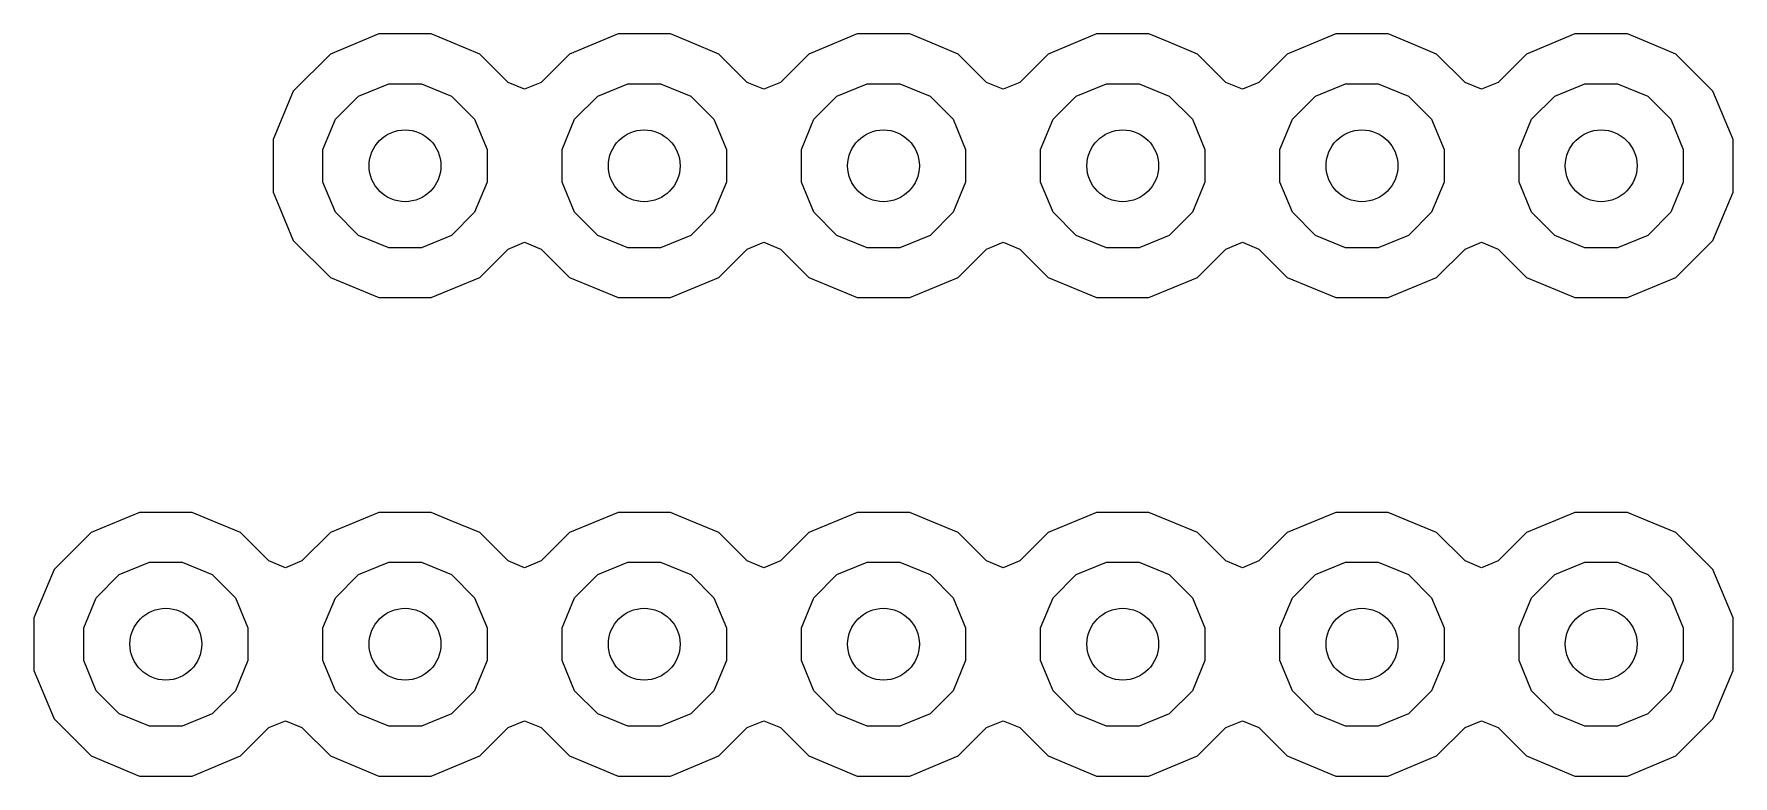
# Model space of a CAD drawing. Extents: x 114.9 to 199.6, y -137.1 to -76.7.
# Drawn here: x 130.614 to 134.165, y -105.865 to -104.314 of the extents above; entities that cross this region are included whole.
import ezdxf

# ---------------------------------------------------------------- set-up
doc = ezdxf.new("R2010")
doc.units = 0
doc.layers.add('BLACK', color=7, linetype='CONTINUOUS')

msp = doc.modelspace()

# ---------------------------------------------------------------- linework, layer by layer
at = {"layer": 'BLACK', "linetype": 'CONTINUOUS'}
for p, q in [((131.335198, -104.3145), (131.23394, -104.356444)), ((131.3352, -104.3145), (131.335198, -104.3145)), ((131.4448, -104.3145), (131.3352, -104.3145)), ((131.444801, -104.3145), (131.4448, -104.3145)), ((131.486744, -104.331874), (131.444801, -104.3145)), ((131.835198, -104.3145), (131.73394, -104.356444)), ((131.8352, -104.3145), (131.835198, -104.3145)), ((131.9448, -104.3145), (131.8352, -104.3145)), ((131.944801, -104.3145), (131.9448, -104.3145)), ((131.986744, -104.331874), (131.944801, -104.3145)), ((132.335198, -104.3145), (132.23394, -104.356444)), ((132.3352, -104.3145), (132.335198, -104.3145)), ((132.4448, -104.3145), (132.3352, -104.3145)), ((132.444801, -104.3145), (132.4448, -104.3145)), ((132.486744, -104.331874), (132.444801, -104.3145)), ((132.835198, -104.3145), (132.73394, -104.356444)), ((132.8352, -104.3145), (132.835198, -104.3145)), ((132.9448, -104.3145), (132.8352, -104.3145)), ((132.944801, -104.3145), (132.9448, -104.3145)), ((132.986744, -104.331874), (132.944801, -104.3145)), ((133.335198, -104.3145), (133.23394, -104.356444)), ((133.3352, -104.3145), (133.335198, -104.3145)), ((133.4448, -104.3145), (133.3352, -104.3145)), ((133.444801, -104.3145), (133.4448, -104.3145)), ((133.486744, -104.331874), (133.444801, -104.3145)), ((133.835198, -104.3145), (133.73394, -104.356444)), ((133.8352, -104.3145), (133.835198, -104.3145)), ((133.9448, -104.3145), (133.8352, -104.3145)), ((133.944801, -104.3145), (133.9448, -104.3145)), ((133.986744, -104.331874), (133.944801, -104.3145)), ((131.23394, -104.356444), (131.156444, -104.43394)), ((131.546058, -104.356443), (131.486744, -104.331874)), ((131.546059, -104.356444), (131.546058, -104.356443)), ((131.546061, -104.356445), (131.546059, -104.356444)), ((131.605352, -104.415736), (131.546061, -104.356445)), ((131.73394, -104.356444), (131.674648, -104.415736)), ((132.046058, -104.356443), (131.986744, -104.331874)), ((132.046059, -104.356444), (132.046058, -104.356443)), ((132.046061, -104.356445), (132.046059, -104.356444)), ((132.105352, -104.415736), (132.046061, -104.356445)), ((132.23394, -104.356444), (132.174648, -104.415736)), ((132.546058, -104.356443), (132.486744, -104.331874)), ((132.546059, -104.356444), (132.546058, -104.356443)), ((132.546061, -104.356445), (132.546059, -104.356444)), ((132.605352, -104.415736), (132.546061, -104.356445)), ((132.73394, -104.356444), (132.674648, -104.415736)), ((133.046058, -104.356443), (132.986744, -104.331874)), ((133.046059, -104.356444), (133.046058, -104.356443)), ((133.046061, -104.356445), (133.046059, -104.356444)), ((133.105352, -104.415736), (133.046061, -104.356445)), ((133.23394, -104.356444), (133.174648, -104.415736)), ((133.546058, -104.356443), (133.486744, -104.331874)), ((133.546059, -104.356444), (133.546058, -104.356443)), ((133.546061, -104.356445), (133.546059, -104.356444)), ((133.605352, -104.415736), (133.546061, -104.356445)), ((133.73394, -104.356444), (133.674648, -104.415736)), ((134.046058, -104.356443), (133.986744, -104.331874)), ((134.046059, -104.356444), (134.046058, -104.356443)), ((134.046061, -104.356445), (134.046059, -104.356444)), ((134.123555, -104.433939), (134.046061, -104.356445)), ((131.156444, -104.43394), (131.1145, -104.535198)), ((131.292775, -104.444493), (131.355859, -104.418363)), ((131.355859, -104.418363), (131.424141, -104.418363)), ((131.424141, -104.418363), (131.487225, -104.444493)), ((131.64, -104.430088), (131.605352, -104.415736)), ((131.674648, -104.415736), (131.64, -104.430088)), ((131.792775, -104.444493), (131.855859, -104.418363)), ((131.855859, -104.418363), (131.924141, -104.418363)), ((131.924141, -104.418363), (131.987225, -104.444493)), ((132.14, -104.430088), (132.105352, -104.415736)), ((132.174648, -104.415736), (132.14, -104.430088)), ((132.292775, -104.444493), (132.355859, -104.418363)), ((132.355859, -104.418363), (132.424141, -104.418363)), ((132.424141, -104.418363), (132.487225, -104.444493)), ((132.64, -104.430088), (132.605352, -104.415736)), ((132.674648, -104.415736), (132.64, -104.430088)), ((132.792775, -104.444493), (132.855859, -104.418363)), ((132.855859, -104.418363), (132.924141, -104.418363)), ((132.924141, -104.418363), (132.987225, -104.444493)), ((133.14, -104.430088), (133.105352, -104.415736)), ((133.174648, -104.415736), (133.14, -104.430088)), ((133.292775, -104.444493), (133.355859, -104.418363)), ((133.355859, -104.418363), (133.424141, -104.418363)), ((133.424141, -104.418363), (133.487225, -104.444493)), ((133.64, -104.430088), (133.605352, -104.415736)), ((133.674648, -104.415736), (133.64, -104.430088)), ((133.792775, -104.444493), (133.855859, -104.418363)), ((133.855859, -104.418363), (133.924141, -104.418363)), ((133.924141, -104.418363), (133.987225, -104.444493)), ((134.123555, -104.43394), (134.123555, -104.433939)), ((134.123557, -104.433942), (134.123555, -104.43394)), ((134.1655, -104.5352), (134.123557, -104.433942)), ((131.244493, -104.492775), (131.292775, -104.444493)), ((131.487225, -104.444493), (131.535507, -104.492775)), ((131.744493, -104.492775), (131.792775, -104.444493)), ((131.987225, -104.444493), (132.035507, -104.492775)), ((132.244493, -104.492775), (132.292775, -104.444493)), ((132.487225, -104.444493), (132.535507, -104.492775)), ((132.744493, -104.492775), (132.792775, -104.444493)), ((132.987225, -104.444493), (133.035507, -104.492775)), ((133.244493, -104.492775), (133.292775, -104.444493)), ((133.487225, -104.444493), (133.535507, -104.492775)), ((133.744493, -104.492775), (133.792775, -104.444493)), ((133.987225, -104.444493), (134.035507, -104.492775)), ((131.218363, -104.555859), (131.244493, -104.492775)), ((131.535507, -104.492775), (131.561637, -104.555859)), ((131.718363, -104.555859), (131.744493, -104.492775)), ((132.035507, -104.492775), (132.061637, -104.555859)), ((132.218363, -104.555859), (132.244493, -104.492775)), ((132.535507, -104.492775), (132.561637, -104.555859)), ((132.718363, -104.555859), (132.744493, -104.492775)), ((133.035507, -104.492775), (133.061637, -104.555859)), ((133.218363, -104.555859), (133.244493, -104.492775)), ((133.535507, -104.492775), (133.561637, -104.555859)), ((133.718363, -104.555859), (133.744493, -104.492775)), ((134.035507, -104.492775), (134.061637, -104.555859)), ((131.1145, -104.535198), (131.1145, -104.644801)), ((134.1655, -104.6448), (134.1655, -104.5352)), ((131.218363, -104.624141), (131.218363, -104.555859)), ((131.561637, -104.555859), (131.561637, -104.624141)), ((131.718363, -104.624141), (131.718363, -104.555859)), ((132.061637, -104.555859), (132.061637, -104.624141)), ((132.218363, -104.624141), (132.218363, -104.555859)), ((132.561637, -104.555859), (132.561637, -104.624141)), ((132.718363, -104.624141), (132.718363, -104.555859)), ((133.061637, -104.555859), (133.061637, -104.624141)), ((133.218363, -104.624141), (133.218363, -104.555859)), ((133.561637, -104.555859), (133.561637, -104.624141)), ((133.718363, -104.624141), (133.718363, -104.555859)), ((134.061637, -104.555859), (134.061637, -104.624141)), ((131.1145, -104.644801), (131.128538, -104.678691)), ((131.244493, -104.687225), (131.218363, -104.624141)), ((131.561637, -104.624141), (131.535507, -104.687225)), ((131.744493, -104.687225), (131.718363, -104.624141)), ((132.061637, -104.624141), (132.035507, -104.687225)), ((132.244493, -104.687225), (132.218363, -104.624141)), ((132.561637, -104.624141), (132.535507, -104.687225)), ((132.744493, -104.687225), (132.718363, -104.624141)), ((133.061637, -104.624141), (133.035507, -104.687225)), ((133.244493, -104.687225), (133.218363, -104.624141)), ((133.561637, -104.624141), (133.535507, -104.687225)), ((133.744493, -104.687225), (133.718363, -104.624141)), ((134.061637, -104.624141), (134.035507, -104.687225)), ((134.123557, -104.746058), (134.1655, -104.6448)), ((131.128538, -104.678691), (131.156443, -104.746058)), ((131.292775, -104.735507), (131.244493, -104.687225)), ((131.535507, -104.687225), (131.487225, -104.735507)), ((131.792775, -104.735507), (131.744493, -104.687225)), ((132.035507, -104.687225), (131.987225, -104.735507)), ((132.292775, -104.735507), (132.244493, -104.687225)), ((132.535507, -104.687225), (132.487225, -104.735507)), ((132.792775, -104.735507), (132.744493, -104.687225)), ((133.035507, -104.687225), (132.987225, -104.735507)), ((133.292775, -104.735507), (133.244493, -104.687225)), ((133.535507, -104.687225), (133.487225, -104.735507)), ((133.792775, -104.735507), (133.744493, -104.687225)), ((134.035507, -104.687225), (133.987225, -104.735507)), ((131.156443, -104.746058), (131.156444, -104.746059)), ((131.156444, -104.746059), (131.156445, -104.746061)), ((131.156445, -104.746061), (131.233939, -104.823555)), ((131.355859, -104.761637), (131.292775, -104.735507)), ((131.487225, -104.735507), (131.424141, -104.761637)), ((131.605352, -104.764264), (131.64, -104.749912)), ((131.64, -104.749912), (131.674648, -104.764264)), ((131.855859, -104.761637), (131.792775, -104.735507)), ((131.987225, -104.735507), (131.924141, -104.761637)), ((132.105352, -104.764264), (132.14, -104.749912)), ((132.14, -104.749912), (132.174648, -104.764264)), ((132.355859, -104.761637), (132.292775, -104.735507)), ((132.487225, -104.735507), (132.424141, -104.761637)), ((132.605352, -104.764264), (132.64, -104.749912)), ((132.64, -104.749912), (132.674648, -104.764264)), ((132.855859, -104.761637), (132.792775, -104.735507)), ((132.987225, -104.735507), (132.924141, -104.761637)), ((133.105352, -104.764264), (133.14, -104.749912)), ((133.14, -104.749912), (133.174648, -104.764264)), ((133.355859, -104.761637), (133.292775, -104.735507)), ((133.487225, -104.735507), (133.424141, -104.761637)), ((133.605352, -104.764264), (133.64, -104.749912)), ((133.64, -104.749912), (133.674648, -104.764264)), ((133.855859, -104.761637), (133.792775, -104.735507)), ((133.987225, -104.735507), (133.924141, -104.761637)), ((134.046061, -104.823555), (134.123555, -104.746061)), ((134.123555, -104.74606), (134.123557, -104.746058)), ((134.123555, -104.746061), (134.123555, -104.74606)), ((131.424141, -104.761637), (131.355859, -104.761637)), ((131.546061, -104.823555), (131.605352, -104.764264)), ((131.674648, -104.764264), (131.733939, -104.823555)), ((131.924141, -104.761637), (131.855859, -104.761637)), ((132.046061, -104.823555), (132.105352, -104.764264)), ((132.174648, -104.764264), (132.233939, -104.823555)), ((132.424141, -104.761637), (132.355859, -104.761637)), ((132.546061, -104.823555), (132.605352, -104.764264)), ((132.674648, -104.764264), (132.733939, -104.823555)), ((132.924141, -104.761637), (132.855859, -104.761637)), ((133.046061, -104.823555), (133.105352, -104.764264)), ((133.174648, -104.764264), (133.233939, -104.823555)), ((133.424141, -104.761637), (133.355859, -104.761637)), ((133.546061, -104.823555), (133.605352, -104.764264)), ((133.674648, -104.764264), (133.733939, -104.823555)), ((133.924141, -104.761637), (133.855859, -104.761637)), ((131.233939, -104.823555), (131.23394, -104.823555)), ((131.23394, -104.823555), (131.233942, -104.823557)), ((131.233942, -104.823557), (131.3352, -104.8655)), ((131.4448, -104.8655), (131.546058, -104.823557)), ((131.546058, -104.823557), (131.54606, -104.823555)), ((131.54606, -104.823555), (131.546061, -104.823555)), ((131.733939, -104.823555), (131.73394, -104.823555)), ((131.73394, -104.823555), (131.733942, -104.823557)), ((131.733942, -104.823557), (131.8352, -104.8655)), ((131.9448, -104.8655), (132.046058, -104.823557)), ((132.046058, -104.823557), (132.04606, -104.823555)), ((132.04606, -104.823555), (132.046061, -104.823555)), ((132.233939, -104.823555), (132.23394, -104.823555)), ((132.23394, -104.823555), (132.233942, -104.823557)), ((132.233942, -104.823557), (132.3352, -104.8655)), ((132.4448, -104.8655), (132.546058, -104.823557)), ((132.546058, -104.823557), (132.54606, -104.823555)), ((132.54606, -104.823555), (132.546061, -104.823555)), ((132.733939, -104.823555), (132.73394, -104.823555)), ((132.73394, -104.823555), (132.733942, -104.823557)), ((132.733942, -104.823557), (132.8352, -104.8655)), ((132.9448, -104.8655), (133.046058, -104.823557)), ((133.046058, -104.823557), (133.04606, -104.823555)), ((133.04606, -104.823555), (133.046061, -104.823555)), ((133.233939, -104.823555), (133.23394, -104.823555)), ((133.23394, -104.823555), (133.233942, -104.823557)), ((133.233942, -104.823557), (133.3352, -104.8655)), ((133.4448, -104.8655), (133.546058, -104.823557)), ((133.546058, -104.823557), (133.54606, -104.823555)), ((133.54606, -104.823555), (133.546061, -104.823555)), ((133.733939, -104.823555), (133.73394, -104.823555)), ((133.73394, -104.823555), (133.733942, -104.823557)), ((133.733942, -104.823557), (133.8352, -104.8655)), ((133.9448, -104.8655), (134.046058, -104.823557)), ((134.046058, -104.823557), (134.04606, -104.823555)), ((134.04606, -104.823555), (134.046061, -104.823555)), ((131.3352, -104.8655), (131.335202, -104.8655)), ((131.335202, -104.8655), (131.444798, -104.8655)), ((131.444798, -104.8655), (131.4448, -104.8655)), ((131.8352, -104.8655), (131.835202, -104.8655)), ((131.835202, -104.8655), (131.944798, -104.8655)), ((131.944798, -104.8655), (131.9448, -104.8655)), ((132.3352, -104.8655), (132.335202, -104.8655)), ((132.335202, -104.8655), (132.444798, -104.8655)), ((132.444798, -104.8655), (132.4448, -104.8655)), ((132.8352, -104.8655), (132.835202, -104.8655)), ((132.835202, -104.8655), (132.944798, -104.8655)), ((132.944798, -104.8655), (132.9448, -104.8655)), ((133.3352, -104.8655), (133.335202, -104.8655)), ((133.335202, -104.8655), (133.444798, -104.8655)), ((133.444798, -104.8655), (133.4448, -104.8655)), ((133.8352, -104.8655), (133.835202, -104.8655)), ((133.835202, -104.8655), (133.944798, -104.8655)), ((133.944798, -104.8655), (133.9448, -104.8655)), ((130.835198, -105.3145), (130.73394, -105.356444)), ((130.8352, -105.3145), (130.835198, -105.3145)), ((130.9448, -105.3145), (130.8352, -105.3145)), ((130.944801, -105.3145), (130.9448, -105.3145)), ((130.986744, -105.331874), (130.944801, -105.3145)), ((131.335198, -105.3145), (131.23394, -105.356444)), ((131.3352, -105.3145), (131.335198, -105.3145)), ((131.4448, -105.3145), (131.3352, -105.3145)), ((131.444801, -105.3145), (131.4448, -105.3145)), ((131.486744, -105.331874), (131.444801, -105.3145)), ((131.835198, -105.3145), (131.73394, -105.356444)), ((131.8352, -105.3145), (131.835198, -105.3145)), ((131.9448, -105.3145), (131.8352, -105.3145)), ((131.944801, -105.3145), (131.9448, -105.3145)), ((131.986744, -105.331874), (131.944801, -105.3145)), ((132.335198, -105.3145), (132.23394, -105.356444)), ((132.3352, -105.3145), (132.335198, -105.3145)), ((132.4448, -105.3145), (132.3352, -105.3145)), ((132.444801, -105.3145), (132.4448, -105.3145)), ((132.486744, -105.331874), (132.444801, -105.3145)), ((132.835198, -105.3145), (132.73394, -105.356444)), ((132.8352, -105.3145), (132.835198, -105.3145)), ((132.9448, -105.3145), (132.8352, -105.3145)), ((132.944801, -105.3145), (132.9448, -105.3145)), ((132.986744, -105.331874), (132.944801, -105.3145)), ((133.335198, -105.3145), (133.23394, -105.356444)), ((133.3352, -105.3145), (133.335198, -105.3145)), ((133.4448, -105.3145), (133.3352, -105.3145)), ((133.444801, -105.3145), (133.4448, -105.3145)), ((133.486744, -105.331874), (133.444801, -105.3145)), ((133.835198, -105.3145), (133.73394, -105.356444)), ((133.8352, -105.3145), (133.835198, -105.3145)), ((133.9448, -105.3145), (133.8352, -105.3145)), ((133.944801, -105.3145), (133.9448, -105.3145)), ((133.986744, -105.331874), (133.944801, -105.3145)), ((130.73394, -105.356444), (130.656444, -105.43394)), ((131.046058, -105.356443), (130.986744, -105.331874)), ((131.046059, -105.356444), (131.046058, -105.356443)), ((131.046061, -105.356445), (131.046059, -105.356444)), ((131.105352, -105.415736), (131.046061, -105.356445)), ((131.23394, -105.356444), (131.174648, -105.415736)), ((131.546058, -105.356443), (131.486744, -105.331874)), ((131.546059, -105.356444), (131.546058, -105.356443)), ((131.546061, -105.356445), (131.546059, -105.356444)), ((131.605352, -105.415736), (131.546061, -105.356445)), ((131.73394, -105.356444), (131.674648, -105.415736)), ((132.046058, -105.356443), (131.986744, -105.331874)), ((132.046059, -105.356444), (132.046058, -105.356443)), ((132.046061, -105.356445), (132.046059, -105.356444)), ((132.105352, -105.415736), (132.046061, -105.356445)), ((132.23394, -105.356444), (132.174648, -105.415736)), ((132.546058, -105.356443), (132.486744, -105.331874)), ((132.546059, -105.356444), (132.546058, -105.356443)), ((132.546061, -105.356445), (132.546059, -105.356444)), ((132.605352, -105.415736), (132.546061, -105.356445)), ((132.73394, -105.356444), (132.674648, -105.415736)), ((133.046058, -105.356443), (132.986744, -105.331874)), ((133.046059, -105.356444), (133.046058, -105.356443)), ((133.046061, -105.356445), (133.046059, -105.356444)), ((133.105352, -105.415736), (133.046061, -105.356445)), ((133.23394, -105.356444), (133.174648, -105.415736)), ((133.546058, -105.356443), (133.486744, -105.331874)), ((133.546059, -105.356444), (133.546058, -105.356443)), ((133.546061, -105.356445), (133.546059, -105.356444)), ((133.605352, -105.415736), (133.546061, -105.356445)), ((133.73394, -105.356444), (133.674648, -105.415736)), ((134.046058, -105.356443), (133.986744, -105.331874)), ((134.046059, -105.356444), (134.046058, -105.356443)), ((134.046061, -105.356445), (134.046059, -105.356444)), ((134.123555, -105.433939), (134.046061, -105.356445)), ((130.792775, -105.444493), (130.855859, -105.418363)), ((130.855859, -105.418363), (130.924141, -105.418363)), ((130.924141, -105.418363), (130.987225, -105.444493)), ((131.14, -105.430088), (131.105352, -105.415736)), ((131.174648, -105.415736), (131.14, -105.430088)), ((131.292775, -105.444493), (131.355859, -105.418363)), ((131.355859, -105.418363), (131.424141, -105.418363)), ((131.424141, -105.418363), (131.487225, -105.444493)), ((131.64, -105.430088), (131.605352, -105.415736)), ((131.674648, -105.415736), (131.64, -105.430088)), ((131.792775, -105.444493), (131.855859, -105.418363)), ((131.855859, -105.418363), (131.924141, -105.418363)), ((131.924141, -105.418363), (131.987225, -105.444493)), ((132.14, -105.430088), (132.105352, -105.415736)), ((132.174648, -105.415736), (132.14, -105.430088)), ((132.292775, -105.444493), (132.355859, -105.418363)), ((132.355859, -105.418363), (132.424141, -105.418363)), ((132.424141, -105.418363), (132.487225, -105.444493)), ((132.64, -105.430088), (132.605352, -105.415736)), ((132.674648, -105.415736), (132.64, -105.430088)), ((132.792775, -105.444493), (132.855859, -105.418363)), ((132.855859, -105.418363), (132.924141, -105.418363)), ((132.924141, -105.418363), (132.987225, -105.444493)), ((133.14, -105.430088), (133.105352, -105.415736)), ((133.174648, -105.415736), (133.14, -105.430088)), ((133.292775, -105.444493), (133.355859, -105.418363)), ((133.355859, -105.418363), (133.424141, -105.418363)), ((133.424141, -105.418363), (133.487225, -105.444493)), ((133.64, -105.430088), (133.605352, -105.415736)), ((133.674648, -105.415736), (133.64, -105.430088)), ((133.792775, -105.444493), (133.855859, -105.418363)), ((133.855859, -105.418363), (133.924141, -105.418363)), ((133.924141, -105.418363), (133.987225, -105.444493)), ((130.656444, -105.43394), (130.6145, -105.535198)), ((130.744493, -105.492775), (130.792775, -105.444493)), ((130.987225, -105.444493), (131.035507, -105.492775)), ((131.244493, -105.492775), (131.292775, -105.444493)), ((131.487225, -105.444493), (131.535507, -105.492775)), ((131.744493, -105.492775), (131.792775, -105.444493)), ((131.987225, -105.444493), (132.035507, -105.492775)), ((132.244493, -105.492775), (132.292775, -105.444493)), ((132.487225, -105.444493), (132.535507, -105.492775)), ((132.744493, -105.492775), (132.792775, -105.444493)), ((132.987225, -105.444493), (133.035507, -105.492775)), ((133.244493, -105.492775), (133.292775, -105.444493)), ((133.487225, -105.444493), (133.535507, -105.492775)), ((133.744493, -105.492775), (133.792775, -105.444493)), ((133.987225, -105.444493), (134.035507, -105.492775)), ((134.123555, -105.43394), (134.123555, -105.433939)), ((134.123557, -105.433942), (134.123555, -105.43394)), ((134.1655, -105.5352), (134.123557, -105.433942)), ((130.718363, -105.555859), (130.744493, -105.492775)), ((131.035507, -105.492775), (131.061637, -105.555859)), ((131.218363, -105.555859), (131.244493, -105.492775)), ((131.535507, -105.492775), (131.561637, -105.555859)), ((131.718363, -105.555859), (131.744493, -105.492775)), ((132.035507, -105.492775), (132.061637, -105.555859)), ((132.218363, -105.555859), (132.244493, -105.492775)), ((132.535507, -105.492775), (132.561637, -105.555859)), ((132.718363, -105.555859), (132.744493, -105.492775)), ((133.035507, -105.492775), (133.061637, -105.555859)), ((133.218363, -105.555859), (133.244493, -105.492775)), ((133.535507, -105.492775), (133.561637, -105.555859)), ((133.718363, -105.555859), (133.744493, -105.492775)), ((134.035507, -105.492775), (134.061637, -105.555859)), ((130.6145, -105.535198), (130.6145, -105.5352)), ((130.6145, -105.5352), (130.6145, -105.6448)), ((134.1655, -105.6448), (134.1655, -105.5352)), ((130.718363, -105.624141), (130.718363, -105.555859)), ((131.061637, -105.555859), (131.061637, -105.624141)), ((131.218363, -105.624141), (131.218363, -105.555859)), ((131.561637, -105.555859), (131.561637, -105.624141)), ((131.718363, -105.624141), (131.718363, -105.555859)), ((132.061637, -105.555859), (132.061637, -105.624141)), ((132.218363, -105.624141), (132.218363, -105.555859)), ((132.561637, -105.555859), (132.561637, -105.624141)), ((132.718363, -105.624141), (132.718363, -105.555859)), ((133.061637, -105.555859), (133.061637, -105.624141)), ((133.218363, -105.624141), (133.218363, -105.555859)), ((133.561637, -105.555859), (133.561637, -105.624141)), ((133.718363, -105.624141), (133.718363, -105.555859)), ((134.061637, -105.555859), (134.061637, -105.624141)), ((130.744493, -105.687225), (130.718363, -105.624141)), ((131.061637, -105.624141), (131.035507, -105.687225)), ((131.244493, -105.687225), (131.218363, -105.624141)), ((131.561637, -105.624141), (131.535507, -105.687225)), ((131.744493, -105.687225), (131.718363, -105.624141)), ((132.061637, -105.624141), (132.035507, -105.687225)), ((132.244493, -105.687225), (132.218363, -105.624141)), ((132.561637, -105.624141), (132.535507, -105.687225)), ((132.744493, -105.687225), (132.718363, -105.624141)), ((133.061637, -105.624141), (133.035507, -105.687225)), ((133.244493, -105.687225), (133.218363, -105.624141)), ((133.561637, -105.624141), (133.535507, -105.687225)), ((133.744493, -105.687225), (133.718363, -105.624141)), ((134.061637, -105.624141), (134.035507, -105.687225)), ((130.6145, -105.6448), (130.656443, -105.746058)), ((134.123557, -105.746058), (134.1655, -105.6448)), ((130.792775, -105.735507), (130.744493, -105.687225)), ((131.035507, -105.687225), (130.987225, -105.735507)), ((131.292775, -105.735507), (131.244493, -105.687225)), ((131.535507, -105.687225), (131.487225, -105.735507)), ((131.792775, -105.735507), (131.744493, -105.687225)), ((132.035507, -105.687225), (131.987225, -105.735507)), ((132.292775, -105.735507), (132.244493, -105.687225)), ((132.535507, -105.687225), (132.487225, -105.735507)), ((132.792775, -105.735507), (132.744493, -105.687225)), ((133.035507, -105.687225), (132.987225, -105.735507)), ((133.292775, -105.735507), (133.244493, -105.687225)), ((133.535507, -105.687225), (133.487225, -105.735507)), ((133.792775, -105.735507), (133.744493, -105.687225)), ((134.035507, -105.687225), (133.987225, -105.735507)), ((130.656443, -105.746058), (130.656444, -105.746059)), ((130.656444, -105.746059), (130.656445, -105.746061)), ((130.656445, -105.746061), (130.733939, -105.823555)), ((130.855859, -105.761637), (130.792775, -105.735507)), ((130.987225, -105.735507), (130.924141, -105.761637)), ((131.355859, -105.761637), (131.292775, -105.735507)), ((131.487225, -105.735507), (131.424141, -105.761637)), ((131.855859, -105.761637), (131.792775, -105.735507)), ((131.987225, -105.735507), (131.924141, -105.761637)), ((132.355859, -105.761637), (132.292775, -105.735507)), ((132.487225, -105.735507), (132.424141, -105.761637)), ((132.855859, -105.761637), (132.792775, -105.735507)), ((132.987225, -105.735507), (132.924141, -105.761637)), ((133.355859, -105.761637), (133.292775, -105.735507)), ((133.487225, -105.735507), (133.424141, -105.761637)), ((133.855859, -105.761637), (133.792775, -105.735507)), ((133.987225, -105.735507), (133.924141, -105.761637)), ((134.046061, -105.823555), (134.123555, -105.746061)), ((134.123555, -105.74606), (134.123557, -105.746058)), ((134.123555, -105.746061), (134.123555, -105.74606)), ((130.924141, -105.761637), (130.855859, -105.761637)), ((131.046061, -105.823555), (131.105352, -105.764264)), ((131.105352, -105.764264), (131.14, -105.749912)), ((131.14, -105.749912), (131.174648, -105.764264)), ((131.174648, -105.764264), (131.233939, -105.823555)), ((131.424141, -105.761637), (131.355859, -105.761637)), ((131.546061, -105.823555), (131.605352, -105.764264)), ((131.605352, -105.764264), (131.64, -105.749912)), ((131.64, -105.749912), (131.674648, -105.764264)), ((131.674648, -105.764264), (131.733939, -105.823555)), ((131.924141, -105.761637), (131.855859, -105.761637)), ((132.046061, -105.823555), (132.105352, -105.764264)), ((132.105352, -105.764264), (132.14, -105.749912)), ((132.14, -105.749912), (132.174648, -105.764264)), ((132.174648, -105.764264), (132.233939, -105.823555)), ((132.424141, -105.761637), (132.355859, -105.761637)), ((132.546061, -105.823555), (132.605352, -105.764264)), ((132.605352, -105.764264), (132.64, -105.749912)), ((132.64, -105.749912), (132.674648, -105.764264)), ((132.674648, -105.764264), (132.733939, -105.823555)), ((132.924141, -105.761637), (132.855859, -105.761637)), ((133.046061, -105.823555), (133.105352, -105.764264)), ((133.105352, -105.764264), (133.14, -105.749912)), ((133.14, -105.749912), (133.174648, -105.764264)), ((133.174648, -105.764264), (133.233939, -105.823555)), ((133.424141, -105.761637), (133.355859, -105.761637)), ((133.546061, -105.823555), (133.605352, -105.764264)), ((133.605352, -105.764264), (133.64, -105.749912)), ((133.64, -105.749912), (133.674648, -105.764264)), ((133.674648, -105.764264), (133.733939, -105.823555)), ((133.924141, -105.761637), (133.855859, -105.761637)), ((130.733939, -105.823555), (130.73394, -105.823555)), ((130.73394, -105.823555), (130.733942, -105.823557)), ((130.733942, -105.823557), (130.8352, -105.8655)), ((130.9448, -105.8655), (131.046058, -105.823557)), ((131.046058, -105.823557), (131.04606, -105.823555)), ((131.04606, -105.823555), (131.046061, -105.823555)), ((131.233939, -105.823555), (131.23394, -105.823555)), ((131.23394, -105.823555), (131.233942, -105.823557)), ((131.233942, -105.823557), (131.3352, -105.8655)), ((131.4448, -105.8655), (131.546058, -105.823557)), ((131.546058, -105.823557), (131.54606, -105.823555)), ((131.54606, -105.823555), (131.546061, -105.823555)), ((131.733939, -105.823555), (131.73394, -105.823555)), ((131.73394, -105.823555), (131.733942, -105.823557)), ((131.733942, -105.823557), (131.8352, -105.8655)), ((131.9448, -105.8655), (132.046058, -105.823557)), ((132.046058, -105.823557), (132.04606, -105.823555)), ((132.04606, -105.823555), (132.046061, -105.823555)), ((132.233939, -105.823555), (132.23394, -105.823555)), ((132.23394, -105.823555), (132.233942, -105.823557)), ((132.233942, -105.823557), (132.3352, -105.8655)), ((132.4448, -105.8655), (132.546058, -105.823557)), ((132.546058, -105.823557), (132.54606, -105.823555)), ((132.54606, -105.823555), (132.546061, -105.823555)), ((132.733939, -105.823555), (132.73394, -105.823555)), ((132.73394, -105.823555), (132.733942, -105.823557)), ((132.733942, -105.823557), (132.8352, -105.8655)), ((132.9448, -105.8655), (133.046058, -105.823557)), ((133.046058, -105.823557), (133.04606, -105.823555)), ((133.04606, -105.823555), (133.046061, -105.823555)), ((133.233939, -105.823555), (133.23394, -105.823555)), ((133.23394, -105.823555), (133.233942, -105.823557)), ((133.233942, -105.823557), (133.3352, -105.8655)), ((133.4448, -105.8655), (133.546058, -105.823557)), ((133.546058, -105.823557), (133.54606, -105.823555)), ((133.54606, -105.823555), (133.546061, -105.823555)), ((133.733939, -105.823555), (133.73394, -105.823555)), ((133.73394, -105.823555), (133.733942, -105.823557)), ((133.733942, -105.823557), (133.8352, -105.8655)), ((133.9448, -105.8655), (134.046058, -105.823557)), ((134.046058, -105.823557), (134.04606, -105.823555)), ((134.04606, -105.823555), (134.046061, -105.823555)), ((130.8352, -105.8655), (130.835202, -105.8655)), ((130.835202, -105.8655), (130.944798, -105.8655)), ((130.944798, -105.8655), (130.9448, -105.8655)), ((131.3352, -105.8655), (131.335202, -105.8655)), ((131.335202, -105.8655), (131.444798, -105.8655)), ((131.444798, -105.8655), (131.4448, -105.8655)), ((131.8352, -105.8655), (131.835202, -105.8655)), ((131.835202, -105.8655), (131.944798, -105.8655)), ((131.944798, -105.8655), (131.9448, -105.8655)), ((132.3352, -105.8655), (132.335202, -105.8655)), ((132.335202, -105.8655), (132.444798, -105.8655)), ((132.444798, -105.8655), (132.4448, -105.8655)), ((132.8352, -105.8655), (132.835202, -105.8655)), ((132.835202, -105.8655), (132.944798, -105.8655)), ((132.944798, -105.8655), (132.9448, -105.8655)), ((133.3352, -105.8655), (133.335202, -105.8655)), ((133.335202, -105.8655), (133.444798, -105.8655)), ((133.444798, -105.8655), (133.4448, -105.8655)), ((133.8352, -105.8655), (133.835202, -105.8655)), ((133.835202, -105.8655), (133.944798, -105.8655)), ((133.944798, -105.8655), (133.9448, -105.8655))]:
    msp.add_line(p, q, dxfattribs=at)
at = {"layer": 'BLACK'}
for centre in [(131.39, -104.59), (131.89, -104.59), (132.39, -104.59), (132.89, -104.59), (133.39, -104.59), (133.89, -104.59), (130.89, -105.59), (131.39, -105.59), (131.89, -105.59), (132.39, -105.59), (132.89, -105.59), (133.39, -105.59), (133.89, -105.59)]:
    msp.add_circle(centre, 0.075, dxfattribs=at)
at = {"layer": 'WHITE'}
for centre in [(131.39, -104.59), (131.89, -104.59), (132.39, -104.59), (132.89, -104.59), (133.39, -104.59), (133.89, -104.59), (130.89, -105.59), (131.39, -105.59), (131.89, -105.59), (132.39, -105.59), (132.89, -105.59), (133.39, -105.59), (133.89, -105.59)]:
    msp.add_circle(centre, 0.075, dxfattribs=at)

doc.saveas('drawing.dxf')
